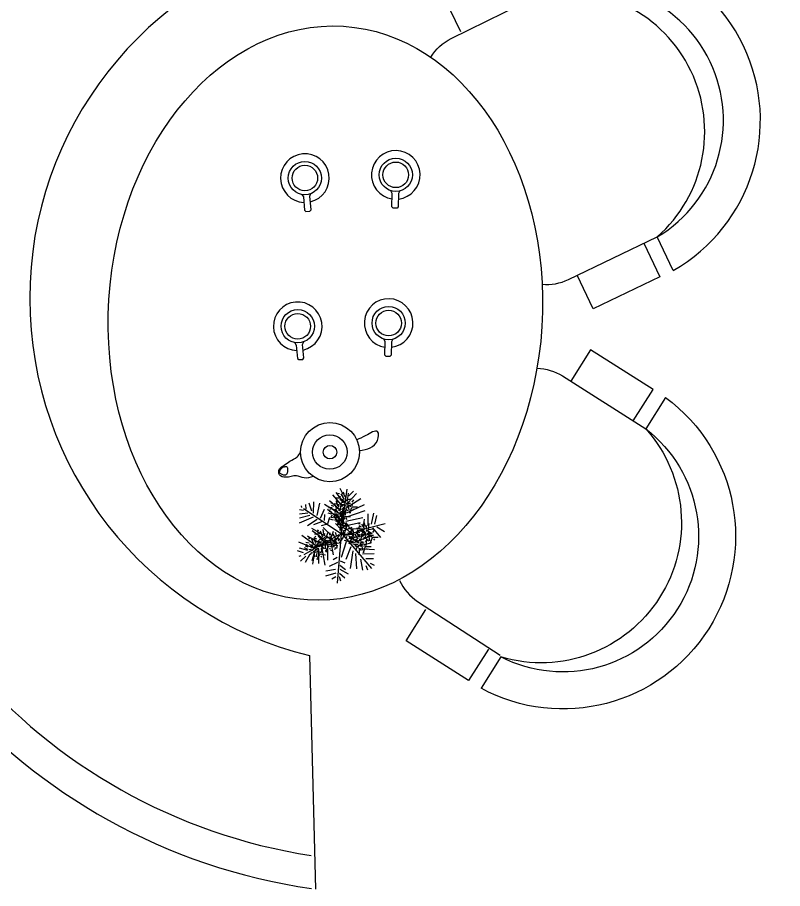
# Model space of a CAD drawing. Header units: millimetres. Extents: x 10088 to 21623, y -4423 to -852.
# Drawn here: x 11625.9 to 11762.5, y -3853.1 to -3697.8 of the extents above; entities that cross this region are included whole.
import ezdxf

# ---------------------------------------------------------------- set-up
doc = ezdxf.new("R2010")
doc.units = ezdxf.units.MM
for name, color, linetype in [('001', 1, 'Continuous'), ('LAYER4', 3, 'Continuous'), ('TEFRIS', 11, 'Continuous')]:
    doc.layers.add(name, color=color, linetype=linetype)

# ---------------------------------------------------------------- blocks, each defined once
blk = doc.blocks.new('rgdf')
for p, q in [((11682.26, -3711.43), (11682.07, -3711.03)), ((11683.45, -3711.06), (11683.24, -3711.45)), ((11668.42, -3711.59), (11668.65, -3711.96)), ((11668.65, -3711.96), (11668.84, -3714.02)), ((11669.63, -3711.87), (11669.79, -3711.47)), ((11669.82, -3713.93), (11669.63, -3711.87)), ((11682.22, -3713.49), (11682.26, -3711.43)), ((11683.24, -3711.45), (11683.2, -3713.51)), ((11682.41, -3713.69), (11682.22, -3713.49)), ((11683, -3713.7), (11682.41, -3713.69)), ((11683.2, -3713.51), (11683, -3713.7)), ((11668.84, -3714.02), (11669.05, -3714.19)), ((11669.05, -3714.19), (11669.64, -3714.14)), ((11669.64, -3714.14), (11669.82, -3713.93)), ((11681.17, -3734.14), (11680.98, -3733.74)), ((11682.35, -3733.77), (11682.15, -3734.16)), ((11667.33, -3734.3), (11667.56, -3734.67)), ((11667.56, -3734.67), (11667.75, -3736.73)), ((11668.54, -3734.58), (11668.7, -3734.18)), ((11668.73, -3736.64), (11668.54, -3734.58)), ((11681.13, -3736.2), (11681.17, -3734.14)), ((11682.15, -3734.16), (11682.11, -3736.22)), ((11681.32, -3736.4), (11681.13, -3736.2)), ((11681.91, -3736.41), (11681.32, -3736.4)), ((11682.11, -3736.22), (11681.91, -3736.41)), ((11667.75, -3736.73), (11667.96, -3736.9)), ((11667.96, -3736.9), (11668.55, -3736.85)), ((11668.55, -3736.85), (11668.73, -3736.64)), ((11669.58, -3782.24), (11670.5, -3818.01))]:
    blk.add_line(p, q)
for centre, radius in [((11668.88, -3709.08), 2.55), ((11668.88, -3709.08), 1.96), ((11682.81, -3708.59), 2.55), ((11682.81, -3708.59), 1.96), ((11667.79, -3731.79), 2.55), ((11667.79, -3731.79), 1.96), ((11681.72, -3731.3), 2.55), ((11681.72, -3731.3), 1.96), ((11672.73, -3751.07), 4.52), ((11672.7, -3751.06), 2.64), ((11672.73, -3751.07), 1.04)]:
    blk.add_circle(centre, radius)
for centre, radius, start, end in [((11683.07, -3727.53), 91.35, 98.6648, 261.6999), ((11683.07, -3727.53), 86.35, 99.148, 261.1863), ((11683.07, -3727.53), 56.35, 103.8863, 256.1444), ((11668.88, -3709.08), 3.73, 282.7786, 267.6573), ((11682.81, -3708.59), 3.73, 276.395, 261.2737), ((11667.79, -3731.79), 3.73, 282.7786, 267.6573), ((11681.72, -3731.3), 3.73, 276.395, 261.2737)]:
    blk.add_arc(centre, radius, start, end)
blk.add_ellipse((11672.03, -3729.77), major_axis=(-2.75, -43.94), ratio=0.754838)
for points in [[(11677.24, -3750.82), (11680.01, -3749.28), (11680.03, -3747.93), (11678.21, -3748.54), (11676.83, -3749.18)], [(11670.15, -3754.78), (11668.77, -3755.02), (11667.58, -3754.71), (11665.91, -3754.92), (11665, -3754.54), (11664.99, -3753.64), (11665.71, -3753.07), (11666.59, -3752.43), (11667.69, -3751.79), (11668.21, -3751.11)], [(11665.18, -3754.39), (11665.93, -3754.59), (11666.23, -3753.79), (11666.07, -3753.29), (11665.65, -3753.33), (11665.22, -3753.68), (11665.06, -3754.3), (11665.18, -3754.39)]]:
    blk.add_spline(points, degree=3)
blk = doc.blocks.new('wqerty')
at = {"layer": 'TEFRIS'}
for p, q in [((11718.41, -3482.96), (11715.54, -3476.99)), ((11742.11, -3532.39), (11739.25, -3526.42))]:
    blk.add_line(p, q, dxfattribs=at)
for points in [[(11716.03, -3484.1), (11713.16, -3478.13), (11701.26, -3483.84), (11704.12, -3489.81)], [(11736.87, -3527.56), (11739.73, -3533.53), (11727.83, -3539.24), (11724.97, -3533.27)]]:
    blk.add_lwpolyline(points, dxfattribs=at)
for points in [[(11698.84, -3494.37, -0.142651), (11702.47, -3491.05), (11718.25, -3483.26)], [(11739.25, -3526.42, 0.755929), (11718.41, -3482.96, 0.755929)], [(11718.71, -3534.85, 0.137245), (11723.38, -3534.03), (11739.25, -3526.42)]]:
    blk.add_lwpolyline(points, format="xyb", dxfattribs=at)
for radius, start, end in [(30.8, 299.7173, 111.5252), (24.2, 300.8371, 110.4053)]:
    blk.add_arc((11726.84, -3505.64), radius, start, end, dxfattribs=at)
blk = doc.blocks.new('jhjfdkjfhd')
at = {"layer": '001', "color": 52, "linetype": 'ByBlock', "true_color": 0xc8c92d}
for p, q in [((12257.12, -5130.42), (12256.46, -5130.42)), ((12257.12, -5129.65), (12256.85, -5129.59)), ((12257.4, -5130.2), (12256.96, -5130.03)), ((12258.17, -5131.35), (12257.18, -5130.64)), ((12258.06, -5130.64), (12257.45, -5129.65)), ((12258.17, -5131.24), (12257.62, -5130.58)), ((12257.78, -5129.32), (12258.06, -5130.09)), ((12258, -5129.65), (12257.78, -5129.32)), ((12258.28, -5130.31), (12258.28, -5129.92)), ((12258.33, -5130.97), (12258.33, -5130.58)), ((12258.55, -5130.97), (12258.77, -5129.54)), ((12258.66, -5130.64), (12259.43, -5130.47)), ((12255.86, -5132.12), (12255.2, -5132.12)), ((12255.86, -5131.35), (12255.58, -5131.3)), ((12256.13, -5131.9), (12255.69, -5131.74)), ((12256.79, -5132.34), (12256.19, -5131.35)), ((12257.07, -5131.57), (12256.41, -5131.41)), ((12256.74, -5131.35), (12256.52, -5131.02)), ((12256.52, -5131.02), (12256.79, -5131.79)), ((12256.79, -5130.69), (12256.57, -5130.97)), ((12257.07, -5131.19), (12256.57, -5131.08)), ((12257.01, -5132.01), (12257.01, -5131.63)), ((12258, -5131.57), (12257.23, -5131.57)), ((12257.29, -5132.67), (12257.51, -5131.24)), ((12257.4, -5132.34), (12258.17, -5132.18)), ((12257.84, -5131.63), (12257.45, -5131.9)), ((12257.73, -5131.19), (12257.51, -5131.19)), ((12257.84, -5132.01), (12257.67, -5132.45)), ((12258.17, -5131.63), (12258, -5132.18)), ((12258.33, -5131.3), (12259.1, -5131.3)), ((12258.44, -5131.79), (12258.44, -5131.96)), ((12258.5, -5131.63), (12258.5, -5131.24)), ((12258.55, -5131.13), (12258.94, -5131.02)), ((12258.66, -5131.52), (12258.83, -5132.61)), ((12258.83, -5131.57), (12259.54, -5131.68)), ((12259.27, -5132.12), (12258.99, -5132.89)), ((12259.05, -5131.79), (12259.16, -5131.96)), ((12259.38, -5131.13), (12259.71, -5130.69)), ((12255.8, -5133.27), (12255.14, -5133.11)), ((12255.53, -5132.4), (12255.31, -5132.67)), ((12255.8, -5132.89), (12255.31, -5132.78)), ((12255.82, -5133.44), (12255.6, -5133.72)), ((12256.9, -5133.05), (12255.91, -5132.34)), ((12256.74, -5133.27), (12255.97, -5133.27)), ((12256.57, -5133.33), (12256.19, -5133.6)), ((12257.19, -5134.1), (12256.2, -5133.39)), ((12256.46, -5132.89), (12256.24, -5132.89)), ((12256.9, -5132.94), (12256.35, -5132.29)), ((12256.57, -5133.71), (12256.41, -5134.15)), ((12257.19, -5133.99), (12256.64, -5133.33)), ((12256.9, -5133.33), (12256.74, -5133.88)), ((12257.07, -5132.67), (12257.07, -5132.29)), ((12257.07, -5133), (12257.84, -5133)), ((12257.18, -5133.49), (12257.18, -5133.66)), ((12257.23, -5133.33), (12257.23, -5132.94)), ((12257.29, -5132.83), (12257.67, -5132.72)), ((12257.36, -5133.72), (12257.36, -5133.33)), ((12257.56, -5133.27), (12258.28, -5133.38)), ((12257.56, -5134.04), (12257.67, -5133.44)), ((12257.58, -5133.72), (12257.8, -5132.29)), ((12257.58, -5133.88), (12257.96, -5133.77)), ((12257.67, -5133.44), (12257.84, -5132.89)), ((12257.84, -5132.89), (12257.78, -5132.56)), ((12257.78, -5132.56), (12258.11, -5132.89)), ((12258.11, -5132.89), (12257.78, -5133.33)), ((12257.78, -5133.49), (12257.89, -5133.66)), ((12258.06, -5133.66), (12259.1, -5133.66)), ((12258.11, -5132.83), (12258.44, -5132.4)), ((12258.28, -5132.23), (12258.17, -5133.44)), ((12258.39, -5132.4), (12258.61, -5132.67)), ((12258.88, -5132.94), (12259.16, -5132.94)), ((12259.54, -5132.29), (12259.71, -5132.5)), ((12256.09, -5134.32), (12255.44, -5134.16)), ((12256.09, -5133.94), (12255.6, -5133.83)), ((12257.03, -5134.32), (12256.26, -5134.32)), ((12256.86, -5134.37), (12256.48, -5134.65)), ((12256.75, -5133.94), (12256.53, -5133.94)), ((12256.86, -5134.76), (12256.7, -5135.2)), ((12257.01, -5133.93), (12256.9, -5135.14)), ((12257.19, -5134.37), (12257.03, -5134.92)), ((12257.12, -5134.1), (12257.34, -5134.37)), ((12257.3, -5134.98), (12257.19, -5136.19)), ((12257.36, -5134.05), (12258.13, -5134.05)), ((12257.51, -5134.59), (12257.56, -5134.15)), ((12257.52, -5134.37), (12257.52, -5133.99)), ((12257.56, -5134.15), (12257.56, -5134.04)), ((12257.62, -5134.65), (12257.89, -5134.65)), ((12258, -5133.82), (12257.73, -5134.59)), ((12258.28, -5133.99), (12258.44, -5134.21)), ((12260.8, -5135.03), (12260.53, -5134.98)), ((12261.74, -5136.02), (12261.13, -5135.03)), ((12261.68, -5135.03), (12261.46, -5134.7)), ((12261.46, -5134.7), (12261.74, -5135.47)), ((12261.96, -5135.69), (12261.96, -5135.31)), ((12262.23, -5136.35), (12262.45, -5134.92)), ((12253.32, -5136.97), (12252.67, -5136.85)), ((12253.46, -5136.22), (12253.2, -5136.11)), ((12253.63, -5136.81), (12253.23, -5136.57)), ((12254.19, -5137.36), (12253.78, -5136.28)), ((12254.17, -5136.02), (12254.3, -5136.82)), ((12254.32, -5136.38), (12254.17, -5136.02)), ((12254.47, -5137.08), (12254.54, -5136.7)), ((12254.62, -5137.78), (12255.1, -5136.41)), ((12255.42, -5136.98), (12255.49, -5136.6)), ((12255.57, -5137.68), (12256.05, -5136.32)), ((12256.63, -5137.82), (12256.03, -5136.83)), ((12256.36, -5136.5), (12256.63, -5137.27)), ((12259.04, -5136.77), (12258.6, -5136.61)), ((12259.54, -5136.74), (12259.27, -5136.68)), ((12260.48, -5137.72), (12259.87, -5136.74)), ((12260.75, -5136.96), (12260.09, -5136.79)), ((12260.8, -5135.8), (12260.15, -5135.8)), ((12260.2, -5136.41), (12260.48, -5137.17)), ((12260.42, -5136.74), (12260.2, -5136.41)), ((12260.48, -5136.08), (12260.26, -5136.35)), ((12260.75, -5136.57), (12260.26, -5136.46)), ((12261.08, -5135.58), (12260.64, -5135.42)), ((12261.35, -5136.41), (12260.7, -5136.3)), ((12261.85, -5136.74), (12260.86, -5136.02)), ((12260.97, -5138.05), (12261.19, -5136.63)), ((12261.41, -5136.57), (12261.19, -5136.57)), ((12261.85, -5136.63), (12261.3, -5135.97)), ((12261.35, -5135.86), (12261.35, -5136.41)), ((12262.01, -5136.35), (12262.01, -5135.97)), ((12262.01, -5136.68), (12262.78, -5136.68)), ((12262.18, -5137.01), (12262.18, -5136.63)), ((12262.23, -5136.52), (12262.62, -5136.41)), ((12262.34, -5136.02), (12263.11, -5135.86)), ((12263.06, -5136.52), (12263.39, -5136.08)), ((12251.76, -5138.41), (12251.11, -5138.29)), ((12251.9, -5137.66), (12251.64, -5137.55)), ((12252.07, -5138.25), (12251.67, -5138.01)), ((12252.64, -5138.8), (12252.23, -5137.72)), ((12253.05, -5138.1), (12252.43, -5137.81)), ((12252.77, -5137.82), (12252.61, -5137.46)), ((12252.61, -5137.46), (12252.74, -5138.26)), ((12253.12, -5137.72), (12252.66, -5137.52)), ((12252.94, -5137.18), (12252.68, -5137.41)), ((12252.92, -5138.52), (12252.99, -5138.14)), ((12253.06, -5139.22), (12253.54, -5137.85)), ((12253.97, -5138.27), (12253.21, -5138.13)), ((12254.17, -5138.08), (12253.33, -5137.2)), ((12253.8, -5138.29), (12253.37, -5138.49)), ((12253.77, -5137.84), (12253.55, -5137.8)), ((12253.55, -5138.71), (12254.43, -5138.33)), ((12254.19, -5137.98), (12253.77, -5137.23)), ((12254.12, -5138.35), (12253.86, -5138.86)), ((12254.01, -5139.12), (12254.49, -5137.76)), ((12254.34, -5138.06), (12255.1, -5138.2)), ((12254.4, -5137.74), (12254.48, -5137.36)), ((12254.44, -5138.41), (12254.52, -5138.04)), ((12254.59, -5137.94), (12254.99, -5137.9)), ((12254.63, -5138.34), (12254.59, -5139.45)), ((12254.78, -5138.42), (12255.46, -5138.66)), ((12254.79, -5137.47), (12255.58, -5137.45)), ((12255.96, -5138.03), (12254.97, -5137.31)), ((12255.8, -5138.24), (12255.03, -5138.24)), ((12255.4, -5138.09), (12255.81, -5137.72)), ((12255.96, -5137.92), (12255.41, -5137.26)), ((12255.68, -5138.24), (12256.24, -5138.15)), ((12256.74, -5138.54), (12255.75, -5137.82)), ((12256.3, -5138.37), (12256.08, -5138.37)), ((12256.74, -5138.43), (12256.19, -5137.77)), ((12256.24, -5138.15), (12256.4, -5138.03)), ((12258.71, -5138.15), (12258.05, -5137.98)), ((12258.76, -5136.99), (12258.1, -5136.99)), ((12258.43, -5137.27), (12258.21, -5137.54)), ((12258.71, -5137.76), (12258.21, -5137.65)), ((12259.81, -5137.93), (12258.82, -5137.21)), ((12259.64, -5138.15), (12258.87, -5138.15)), ((12259.54, -5137.5), (12258.88, -5137.5)), ((12259.21, -5137.78), (12258.99, -5138.05)), ((12259.49, -5138.27), (12258.99, -5138.16)), ((12259.48, -5138.2), (12259.09, -5138.48)), ((12259.37, -5137.76), (12259.15, -5137.76)), ((12259.81, -5137.82), (12259.26, -5137.16)), ((12259.82, -5137.28), (12259.38, -5137.12)), ((12260.59, -5138.44), (12259.6, -5137.72)), ((12260.15, -5138.27), (12259.93, -5138.27)), ((12260.59, -5138.33), (12260.04, -5137.67)), ((12260.7, -5137.39), (12260.7, -5137.01)), ((12260.75, -5138.05), (12260.75, -5137.67)), ((12260.75, -5138.38), (12261.52, -5138.38)), ((12261.68, -5136.96), (12260.91, -5136.96)), ((12260.91, -5138.71), (12260.91, -5138.33)), ((12260.97, -5138.22), (12261.35, -5138.11)), ((12261.08, -5137.72), (12261.85, -5137.56)), ((12261.52, -5137.01), (12261.13, -5137.28)), ((12261.52, -5137.39), (12261.35, -5137.83)), ((12261.85, -5137.01), (12261.68, -5137.56)), ((12261.79, -5138.22), (12262.12, -5137.78)), ((12261.96, -5137.61), (12261.85, -5138.82)), ((12262.07, -5137.78), (12262.29, -5138.05)), ((12262.12, -5137.17), (12262.12, -5137.34)), ((12262.34, -5136.9), (12262.51, -5138)), ((12262.51, -5136.96), (12263.22, -5137.07)), ((12262.56, -5138.33), (12262.84, -5138.33)), ((12262.95, -5137.5), (12262.67, -5138.27)), ((12262.73, -5137.17), (12262.84, -5137.34)), ((12263, -5137.34), (12264.05, -5137.34)), ((12263.22, -5137.67), (12263.39, -5137.89)), ((12251.49, -5139.54), (12250.88, -5139.26)), ((12251.56, -5139.16), (12251.1, -5138.96)), ((12251.39, -5138.62), (12251.12, -5138.85)), ((12252.41, -5139.71), (12251.66, -5139.57)), ((12252.61, -5139.53), (12251.77, -5138.64)), ((12252.24, -5139.73), (12251.81, -5139.93)), ((12252.21, -5139.28), (12252, -5139.24)), ((12252.64, -5139.42), (12252.22, -5138.67)), ((12252.56, -5139.8), (12252.3, -5140.3)), ((12252.56, -5139.37), (12252.94, -5138.71)), ((12253.6, -5138.77), (12252.56, -5139.37)), ((12252.79, -5139.5), (12253.54, -5139.64)), ((12252.85, -5139.18), (12252.92, -5138.8)), ((12252.89, -5139.86), (12252.96, -5139.48)), ((12252.94, -5138.71), (12253.55, -5138.71)), ((12253.03, -5139.38), (12253.43, -5139.34)), ((12253.07, -5139.78), (12253.03, -5140.89)), ((12253.22, -5139.86), (12253.9, -5140.1)), ((12253.23, -5138.91), (12254.02, -5138.89)), ((12253.73, -5138.67), (12253.48, -5139.07)), ((12254.21, -5138.82), (12253.6, -5138.77)), ((12254.12, -5138.97), (12253.79, -5140.14)), ((12253.84, -5139.53), (12254.25, -5139.16)), ((12254.2, -5139.15), (12254.36, -5139.46)), ((12254.36, -5138.57), (12254.33, -5138.73)), ((12254.58, -5139.78), (12254.85, -5139.83)), ((12255.11, -5139.04), (12254.7, -5139.75)), ((12255.07, -5138.87), (12254.74, -5140.04)), ((12254.95, -5138.68), (12255.03, -5138.86)), ((12255.19, -5138.89), (12256.22, -5139.08)), ((12255.35, -5139.26), (12255.47, -5139.5)), ((12255.53, -5139.68), (12255.8, -5139.74)), ((12256.58, -5138.76), (12255.81, -5138.76)), ((12256.41, -5138.81), (12256.03, -5139.09)), ((12256.41, -5139.2), (12256.25, -5139.63)), ((12256.74, -5138.81), (12256.58, -5139.36)), ((12259.49, -5138.66), (12258.83, -5138.49)), ((12260.42, -5138.66), (12259.65, -5138.66)), ((12260.26, -5138.71), (12259.87, -5138.99)), ((12260.26, -5139.1), (12260.09, -5139.54)), ((12260.59, -5138.71), (12260.42, -5139.26)), ((12260.7, -5139.32), (12260.59, -5140.53)), ((12260.8, -5139.48), (12261.02, -5139.76)), ((12260.86, -5138.88), (12260.86, -5139.04)), ((12261.08, -5138.6), (12261.24, -5139.7)), ((12261.24, -5138.66), (12261.96, -5138.77)), ((12261.68, -5139.21), (12261.41, -5139.98)), ((12261.46, -5138.88), (12261.57, -5139.04)), ((12261.74, -5139.04), (12262.78, -5139.04)), ((12261.96, -5139.37), (12262.12, -5139.59)), ((12252.17, -5140.11), (12251.93, -5140.51)), ((12252.56, -5140.41), (12252.23, -5141.58)), ((12252.64, -5140.59), (12252.8, -5140.9)), ((12252.8, -5140.01), (12252.77, -5140.17)), ((12253.02, -5141.22), (12253.29, -5141.27)), ((12253.55, -5140.48), (12253.14, -5141.19)), ((12253.4, -5140.12), (12253.48, -5140.3)), ((12253.64, -5140.33), (12254.66, -5140.52)), ((12253.79, -5140.7), (12253.92, -5140.94)), ((12261.3, -5140.03), (12261.57, -5140.03))]:
    blk.add_line(p, q, dxfattribs=at)
at = {"layer": '001', "color": 8, "linetype": 'ByBlock'}
for p, q in [((12259.32, -5131.96), (12260.37, -5131.96)), ((12257.4, -5133.22), (12257.56, -5134.32)), ((12257.78, -5133.33), (12257.78, -5134.32)), ((12257.41, -5135.14), (12257.63, -5135.42)), ((12257.47, -5134.54), (12257.47, -5134.7)), ((12257.78, -5134.32), (12257.84, -5134.7)), ((12258.33, -5135.64), (12258.61, -5135.25)), ((12258.28, -5135.86), (12258.33, -5135.64)), ((12259.7, -5137.21), (12259.09, -5136.22)), ((12260.7, -5136.3), (12259.27, -5136.74)), ((12259.42, -5135.89), (12259.7, -5136.66))]:
    blk.add_line(p, q, dxfattribs=at)
at = {"layer": '001', "color": 114, "linetype": 'ByBlock', "true_color": 0x139b48}
for p, q in [((12257.34, -5135.03), (12257.51, -5134.59)), ((12258.06, -5135.47), (12257.34, -5135.03)), ((12258.44, -5135.25), (12257.78, -5137.34)), ((12257.84, -5134.7), (12258.22, -5135.03)), ((12258.11, -5135.25), (12257.84, -5135.53)), ((12257.84, -5135.53), (12258.17, -5135.31)), ((12258.33, -5135.03), (12258.06, -5135.47)), ((12258.39, -5135.09), (12258.17, -5135.14)), ((12258.22, -5134.76), (12258.72, -5135.42)), ((12258.61, -5135.25), (12258.39, -5135.09)), ((12257.18, -5137.01), (12257.34, -5136.74)), ((12257.34, -5136.74), (12257.56, -5136.3)), ((12257.56, -5136.3), (12257.67, -5135.64)), ((12257.67, -5135.64), (12257.84, -5135.53)), ((12257.84, -5135.53), (12257.89, -5135.75)), ((12257.89, -5135.75), (12258.28, -5135.86)), ((12258.83, -5136.3), (12258.28, -5135.75)), ((12258.72, -5135.42), (12258.94, -5135.8)), ((12259.27, -5136.74), (12258.83, -5136.3)), ((12258.94, -5135.8), (12261.35, -5135.86)), ((12254.43, -5138.33), (12255.68, -5138.24)), ((12257.07, -5138.43), (12255.47, -5138.6)), ((12256.4, -5138.03), (12256.85, -5137.45)), ((12256.85, -5137.45), (12257.18, -5137.01)), ((12257.78, -5137.34), (12257.07, -5138.43)), ((12255.47, -5138.6), (12254.21, -5138.82))]:
    blk.add_line(p, q, dxfattribs=at)
at = {"layer": '001', "color": 114, "linetype": 'ByBlock', "true_color": 0x139b48, "extrusion": (0, 0, -1)}
for centre, major_axis, ratio in [((12257.75, -5134.95), (0.089, 0.149), 0.618485), ((12257.75, -5134.91), (-0.08, -0.114), 0.711049), ((12257.8, -5136.63), (0.089, 0.149), 0.618485), ((12257.81, -5136.6), (-0.08, -0.114), 0.711049), ((12259.4, -5136.11), (0.194, -0.045), 0.711049), ((12259.39, -5136.1), (0.136, -0.031), 0.711049), ((12257.02, -5137.82), (-0.119, -0.119), 0.637314), ((12256.99, -5137.79), (-0.08, -0.114), 0.711049)]:
    blk.add_ellipse(centre, major_axis=major_axis, ratio=ratio, dxfattribs=at)
at = {"layer": 'LAYER4', "color": 116, "true_color": 0x136734}
for p, q in [((12257.78, -5129.74), (12257.26, -5128.7)), ((12257.43, -5136.59), (12258.49, -5128.83)), ((12257.72, -5131.92), (12255.98, -5129.81)), ((12257.72, -5130.97), (12256.56, -5129.41)), ((12258.36, -5132.11), (12260.94, -5130.45)), ((12258.61, -5131.22), (12260.17, -5129.6)), ((12258.82, -5129.99), (12259.65, -5129.16)), ((12250.45, -5132.09), (12250.35, -5131.8)), ((12251.22, -5132.38), (12251.16, -5131.51)), ((12252.22, -5132.73), (12251.74, -5131.28)), ((12252.51, -5133.09), (12252.55, -5131.05)), ((12253.15, -5133.5), (12253.61, -5131.28)), ((12257.41, -5133.4), (12254.44, -5131.53)), ((12257.26, -5132.57), (12255.33, -5130.89)), ((12258.43, -5133.02), (12261.58, -5131.53)), ((12250.74, -5132.61), (12250, -5132.5)), ((12251.51, -5133.09), (12250, -5133.25)), ((12251.86, -5133.5), (12250, -5133.96)), ((12257.46, -5136.76), (12250.74, -5132.32)), ((12253.73, -5133.96), (12254.48, -5132.38)), ((12254.46, -5134.38), (12254.5, -5133.32)), ((12257.26, -5134.25), (12255.02, -5132.44)), ((12257.32, -5135.27), (12256.12, -5133.54)), ((12258.3, -5133.79), (12261.71, -5132.63)), ((12262.25, -5135.37), (12262.25, -5133.21)), ((12262.83, -5135.02), (12263.24, -5133.09)), ((12263.47, -5135.02), (12263.82, -5133.5)), ((12252.45, -5133.79), (12249.93, -5134.89)), ((12253.15, -5134.19), (12251.45, -5135.37)), ((12253.96, -5134.6), (12252.51, -5135.18)), ((12254.77, -5135.1), (12253.88, -5135.33)), ((12255.05, -5134.91), (12255.4, -5133.79)), ((12257.41, -5135.97), (12256.43, -5134.95)), ((12258.11, -5135.33), (12260.81, -5134.75)), ((12258.3, -5134.5), (12261.33, -5133.85)), ((12260.44, -5136.18), (12265.28, -5134.95)), ((12260.61, -5135.83), (12260.79, -5135.25)), ((12261.44, -5135.6), (12261.6, -5134.14)), ((12255.21, -5137.53), (12252.18, -5135.79)), ((12254.44, -5137.84), (12252.24, -5136.24)), ((12255.83, -5137.18), (12254.23, -5135.64)), ((12257.46, -5136.76), (12256.7, -5145.56)), ((12257.43, -5136.59), (12262.88, -5142.95)), ((12257.78, -5136.24), (12259.4, -5135.6)), ((12258.05, -5136.82), (12259.71, -5136.82)), ((12261.08, -5136.24), (12261.95, -5136.99)), ((12261.89, -5136.06), (12262.95, -5136.7)), ((12263.01, -5135.7), (12264.47, -5137.4)), ((12263.82, -5135.54), (12265.17, -5136.35)), ((12252.38, -5139.25), (12249.87, -5138.24)), ((12253.03, -5138.94), (12250.45, -5137.07)), ((12257, -5136.97), (12250.76, -5140.54)), ((12253.8, -5138.48), (12251.41, -5137.2)), ((12255.6, -5138.24), (12256.04, -5140.54)), ((12256.31, -5137.65), (12256.62, -5138.94)), ((12258.36, -5138.17), (12257.41, -5141)), ((12258.82, -5137.59), (12261.39, -5137.07)), ((12259.53, -5138.36), (12263.2, -5136.95)), ((12260.04, -5139), (12262.74, -5138.36)), ((12250.7, -5140.17), (12249.66, -5139.83)), ((12251.47, -5139.77), (12250, -5139.34)), ((12252.76, -5139.71), (12252.32, -5142.16)), ((12253.4, -5139.46), (12253.4, -5142.03)), ((12253.92, -5139), (12254.5, -5142.35)), ((12255.02, -5138.61), (12255.02, -5141.45)), ((12259.19, -5139.07), (12258.28, -5141.37)), ((12259.53, -5139.83), (12259.03, -5142.95)), ((12260.54, -5139.4), (12263.39, -5139.58)), ((12250.24, -5140.69), (12249.87, -5140.81)), ((12251.16, -5140.75), (12250.18, -5141.64)), ((12251.86, -5140.42), (12251.03, -5141.91)), ((12256.72, -5141), (12256.02, -5141.41)), ((12259.98, -5140.29), (12260.17, -5142.99)), ((12260.9, -5141.27), (12261.27, -5143.26)), ((12261.27, -5140.35), (12263.33, -5140.29)), ((12261.83, -5141.18), (12263.2, -5141.18)), ((12256.76, -5141.88), (12255.31, -5142.6)), ((12257.18, -5143.08), (12258.7, -5143.88)), ((12257.22, -5142.34), (12258.22, -5143.11)), ((12257.25, -5141.6), (12258.09, -5141.95)), ((12261.87, -5142.43), (12262.12, -5143.2)), ((12262.59, -5142), (12263.35, -5142.33)), ((12256.47, -5143.76), (12254.67, -5144.3)), ((12256.41, -5143.11), (12254.71, -5143.41)), ((12256.47, -5144.46), (12255.77, -5144.88)), ((12257.06, -5144.4), (12257.35, -5145.17)), ((12257.12, -5143.76), (12258.09, -5144.63))]:
    blk.add_line(p, q, dxfattribs=at)

msp = doc.modelspace()

# ---------------------------------------------------------------- block references
at = {"xscale": 1.1643588, "yscale": 1.1643588, "zscale": 1.1643588}
msp.add_blockref('rgdf', (-1909.53, 592.3), dxfattribs=at)
for name, p in [('wqerty', (0.86, -210.48)), ('jhjfdkjfhd', (-573.73, 1346.91))]:
    msp.add_blockref(name, p)
at = {"xscale": -1, "rotation": 173.2209471872926}
msp.add_blockref('wqerty', (-335.39, -5887.18), dxfattribs=at)

doc.saveas('drawing.dxf')
